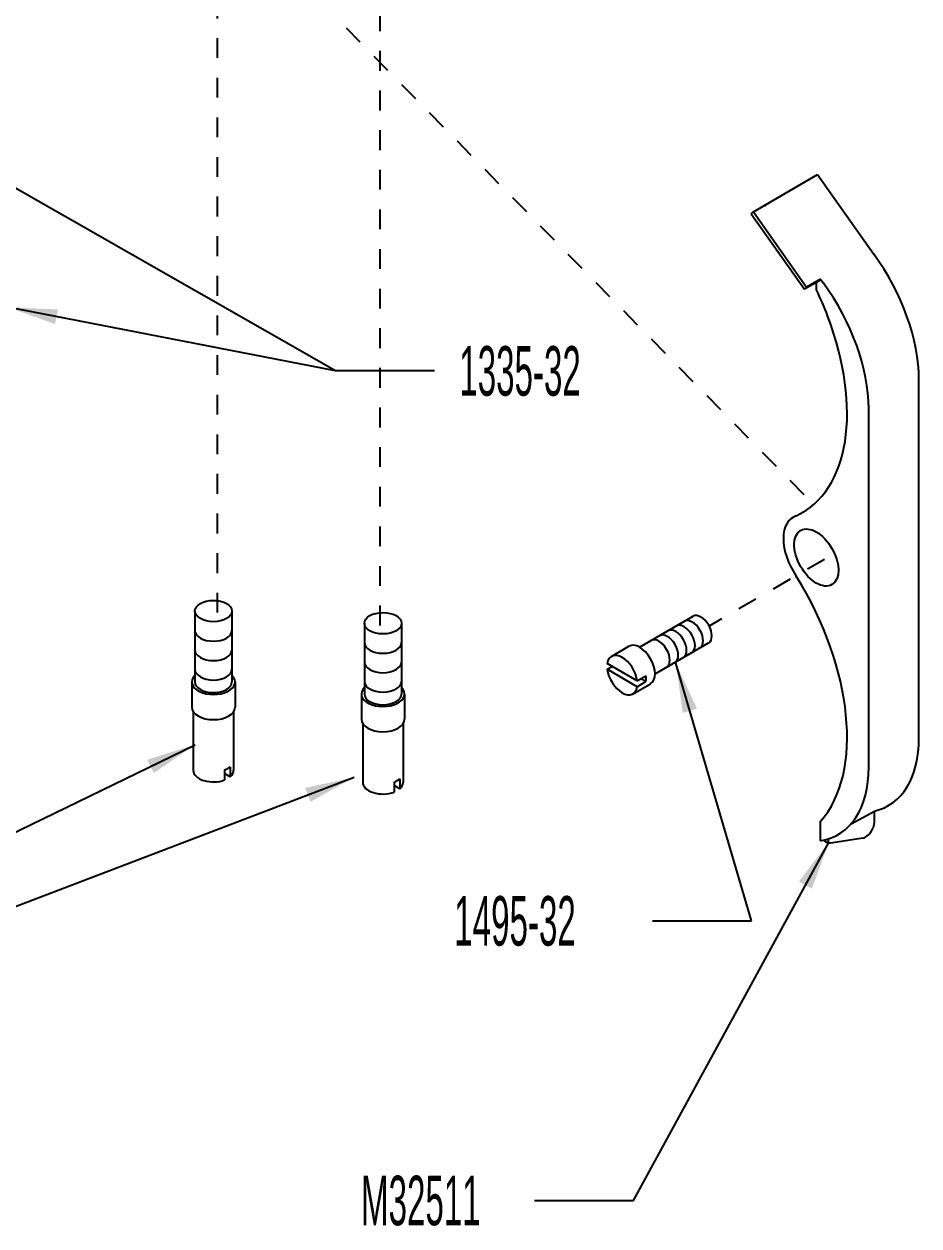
# Model space of a CAD drawing. Extents: x 1 to 28.7, y 2.9 to 23.3.
# Drawn here: x 19.13 to 23.65, y 2.94 to 9.01 of the extents above; entities that cross this region are included whole.
import ezdxf

# ---------------------------------------------------------------- set-up
doc = ezdxf.new("R2010")
doc.units = 0
doc.linetypes.add('DASHED', pattern=[0.2, 0.1, -0.1])
doc.layers.get('0').update_dxf_attribs({"linetype": 'CONTINUOUS'})
doc.layers.add('CK_LEVEL_1', color=7, linetype='CONTINUOUS')

# ---------------------------------------------------------------- blocks, each defined once
blk = doc.blocks.new('GENDIM10')
at = {"layer": 'CK_LEVEL_1', "color": 7, "linetype": 'CONTINUOUS'}
for p, q in [((22.8036, 4.4788), (22.4224, 5.779)), ((22.3036, 4.4788), (22.8036, 4.4788))]:
    blk.add_line(p, q, dxfattribs=at)
blk.add_solid([(22.5288, 5.5497), (22.4568, 5.5286), (22.4224, 5.779)], dxfattribs=at)
at = {"layer": 'CK_LEVEL_1', "color": 7, "linetype": 'CONTINUOUS', "width": 0.5}
blk.add_text('1495-32', height=0.25, dxfattribs=at).set_placement((21.3036, 4.3538))
blk = doc.blocks.new('GENDIM13')
at = {"layer": 'CK_LEVEL_1', "color": 7, "linetype": 'CONTINUOUS'}
for p, q in [((15.532, 3.1972), (12.796, 5.368)), ((15.532, 3.1972), (19.9946, 5.368)), ((15.532, 3.1972), (13.6488, 5.2504)), ((15.532, 3.1972), (20.7972, 5.2034)), ((16.032, 3.1972), (15.532, 3.1972))]:
    blk.add_line(p, q, dxfattribs=at)
for points in [[(13.0151, 5.242), (12.9685, 5.1833), (12.796, 5.368)], [(19.7862, 5.2249), (19.7534, 5.2924), (19.9946, 5.368)], [(13.8454, 5.0916), (13.7901, 5.0409), (13.6488, 5.2504)], [(20.577, 5.0794), (20.5503, 5.1494), (20.7972, 5.2034)]]:
    blk.add_solid(points, dxfattribs=at)
at = {"layer": 'CK_LEVEL_1', "color": 7, "linetype": 'CONTINUOUS', "width": 0.5}
blk.add_text('1823-16', height=0.25, dxfattribs=at).set_placement((16.157, 3.0722))
blk = doc.blocks.new('GENDIM18')
at = {"layer": 'CK_LEVEL_1', "color": 7, "linetype": 'CONTINUOUS'}
for p, q in [((20.7039, 7.2549), (18.7474, 8.3712)), ((20.7039, 7.2549), (19.0495, 7.5758)), ((21.2039, 7.2549), (20.7039, 7.2549))]:
    blk.add_line(p, q, dxfattribs=at)
for points in [[(18.9831, 8.2799), (18.946, 8.2148), (18.7474, 8.3712)], [(19.302, 7.565), (19.2878, 7.4914), (19.0495, 7.5758)]]:
    blk.add_solid(points, dxfattribs=at)
at = {"layer": 'CK_LEVEL_1', "color": 7, "linetype": 'CONTINUOUS', "width": 0.5}
blk.add_text('1335-32', height=0.25, dxfattribs=at).set_placement((21.3289, 7.1299))
blk = doc.blocks.new('GENDIM38')
at = {"layer": 'CK_LEVEL_1', "color": 7, "linetype": 'CONTINUOUS'}
for p, q in [((22.2077, 3.0673), (23.196, 4.8782)), ((21.7077, 3.0673), (22.2077, 3.0673))]:
    blk.add_line(p, q, dxfattribs=at)
blk.add_solid([(23.1092, 4.6408), (23.0434, 4.6768), (23.196, 4.8782)], dxfattribs=at)
at = {"layer": 'CK_LEVEL_1', "color": 7, "linetype": 'CONTINUOUS', "width": 0.5}
blk.add_text('M32511', height=0.25, dxfattribs=at).set_placement((20.8327, 2.9423))

msp = doc.modelspace()

# ---------------------------------------------------------------- linework, layer by layer
at = {"layer": 'CK_LEVEL_1', "color": 7, "linetype": 'DASHED'}
for p, q in [((17.1151, 12.6984), (23.118, 6.5803)), ((20.1076, 6.0345), (20.1076, 10.1522)), ((20.929, 5.9699), (20.929, 10.1522)), ((23.1726, 6.3033), (22.5902, 5.9671))]:
    msp.add_line(p, q, dxfattribs=at)
at = {"layer": 'CK_LEVEL_1', "color": 7, "linetype": 'CONTINUOUS'}
for p, q in [((22.8135, 8.0586, 1.0427), (23.1381, 8.246, 0.7777)), ((23.1381, 8.246, 0.7777), (23.4214, 7.8447, 0.841)), ((22.8739, 8.0889, 0.9648), (22.8843, 8.0994, 0.985)), ((22.8032, 8.0481, 1.0226), (22.8135, 8.0586, 1.0427)), ((22.8032, 8.0481, 1.0226), (23.072, 7.6673, 1.0826)), ((22.8135, 8.0586, 1.0427), (23.0824, 7.6778, 1.1028)), ((23.1554, 7.7154, 1.0145), (23.072, 7.6673, 1.0826)), ((23.1531, 7.7186, 1.045), (23.0824, 7.6778, 1.1028)), ((23.1531, 7.7186, 1.045), (23.1676, 7.6982, 1.0482)), ((23.072, 7.6673, 1.0826), (23.0824, 7.6778, 1.1028)), ((23.1327, 7.6634, 0.981), (23.1327, 7.7023, 1.0085)), ((23.6496, 5.4013, -0.6073), (23.6496, 7.2123, 0.6732)), ((23.3958, 5.2547, -0.4), (23.3958, 7.0657, 0.8805)), ((19.9941, 6.0424, 0.2822), (19.9941, 5.6848, 0.0293)), ((20.1811, 6.0424, 0.2822), (20.1811, 5.6848, 0.0293)), ((22.2389, 5.86, 0.0586), (22.5098, 6.0165, -0.1627)), ((20.8498, 5.9814, 0.2822), (20.8498, 5.6237, 0.0293)), ((21.0368, 5.9814, 0.2822), (21.0368, 5.6237, 0.0293)), ((22.0969, 5.8139, 0.1618), (22.1853, 5.8649, 0.0896)), ((22.3169, 5.7249, 0.0586), (22.5878, 5.8814, -0.1627)), ((22.2274, 5.6903, 0.2343), (22.0754, 5.7781, 0.1101)), ((22.0754, 5.7487, 0.0893), (22.1009, 5.7634, 0.0686)), ((22.2274, 5.6609, 0.2135), (22.0754, 5.7487, 0.0893)), ((22.2274, 5.6903, 0.2343), (22.2713, 5.7156, 0.1985)), ((19.9786, 5.6848, 0.0293), (19.9786, 5.5574, -0.0608)), ((20.1966, 5.6848, 0.0293), (20.1966, 5.5574, -0.0608)), ((22.2059, 5.6251, 0.1618), (22.2943, 5.6761, 0.0896)), ((22.2274, 5.6609, 0.2135), (22.2713, 5.6862, 0.1777)), ((22.2713, 5.6862, 0.1777), (22.2458, 5.7009, 0.1569)), ((20.8343, 5.6237, 0.0293), (20.8343, 5.4964, -0.0608)), ((21.0523, 5.6237, 0.0293), (21.0523, 5.4964, -0.0608)), ((19.9856, 5.5352, -0.0765), (19.9856, 5.239, -0.2859)), ((20.1896, 5.5352, -0.0765), (20.1896, 5.239, -0.2859)), ((20.8413, 5.4742, -0.0765), (20.8413, 5.1779, -0.2859)), ((21.0453, 5.4742, -0.0765), (21.0453, 5.1779, -0.2859)), ((20.1442, 5.2406, -0.1809), (20.1442, 5.19, -0.2167)), ((20.1725, 5.2063, -0.2397), (20.1442, 5.2226, -0.2628)), ((20.1725, 5.2569, -0.2039), (20.1725, 5.2063, -0.2397)), ((20.9999, 5.1795, -0.1809), (20.9999, 5.1289, -0.2167)), ((21.0282, 5.1452, -0.2397), (20.9999, 5.1616, -0.2628)), ((21.0282, 5.1959, -0.2039), (21.0282, 5.1452, -0.2397)), ((23.1532, 4.8831, -0.9599), (23.1532, 4.9822, -0.8898)), ((23.3065, 4.9678, -1.0633), (23.4247, 5.0331, -1.1431)), ((23.4247, 4.978, -1.182), (23.4247, 5.0331, -1.1431)), ((23.1751, 4.8795, -0.9893), (23.1751, 4.8875, -0.9836)), ((23.1928, 4.8693, -0.9749), (23.1751, 4.8795, -0.9893)), ((23.3659, 4.8965, -1.1676), (23.1928, 4.8693, -0.9749)), ((23.1928, 4.8693, -0.9749), (23.1928, 4.8925, -0.9584))]:
    msp.add_line(p, q, dxfattribs=at)
at = {"layer": 'CK_LEVEL_1', "color": 7, "linetype": 'CONTINUOUS', "extrusion": (-0.707107, -0.408248, 0.57735)}
msp.add_circle((6.0985, 13.4079, -18.9195), 0.158, dxfattribs=at)
at = {"layer": 'CK_LEVEL_1', "color": 7, "linetype": 'CONTINUOUS', "extrusion": (0, 0.816497, 0.57735)}
for centre in [(-20.0876, -3.2582, 5.0965), (-20.9433, -3.2229, 5.0467)]:
    msp.add_circle(centre, 0.0935, dxfattribs=at)
at = {"layer": 'CK_LEVEL_1', "color": 7, "linetype": 'CONTINUOUS', "extrusion": (-0.707107, -0.408248, 0.57735)}
for centre, radius, start, end in [((5.0527, 13.9304, -19.2785), 0.744, 45, 100.51096), ((4.7741, 13.4977, -18.9195), 1.093, 74.24621, 81.81744), ((5.0527, 13.9304, -18.9195), 0.744, 45, 100.51096), ((4.7741, 13.4977, -18.9195), 1.093, 356.88385, 434.24621), ((6.0985, 13.4079, -18.9195), 0.235, 172.57052, 277.42948), ((6.1883, 12.0835, -18.9195), 1.093, 10.80009, 93.11615), ((6.1225, 12.8589, -18.467), 0.078, 0, 180), ((6.1225, 12.8589, -18.287), 0.078, 360, 540), ((6.1225, 12.8589, -18.347), 0.078, 0, 180), ((6.1225, 12.8589, -18.405), 0.078, 0, 180), ((6.1225, 12.8589, -18.167), 0.078, 0, 180), ((6.1225, 12.8589, -18.227), 0.078, 0, 180), ((6.1225, 12.8589, -17.905), 0.109, 54.50523, 215.49477), ((6.1225, 12.8589, -18.03), 0.109, 360, 540), ((6.1225, 12.8589, -17.905), 0.109, 234.50523, 395.49477), ((6.1225, 12.8589, -17.967), 0.109, 35.49477, 54.50523), ((6.621, 12.3621, -19.2785), 0.744, 349.93038, 405), ((6.621, 12.3621, -18.9195), 0.744, 347.61413, 405)]:
    msp.add_arc(centre, radius, start, end, dxfattribs=at)
at = {"layer": 'CK_LEVEL_1', "color": 7, "linetype": 'CONTINUOUS', "extrusion": (0, 0.816497, 0.57735)}
for centre, radius, start, end in [((-20.0876, -3.2582, 4.9765), 0.0935, 0, 180), ((-20.0876, -3.2582, 4.8565), 0.0935, 0, 180), ((-20.9433, -3.2229, 4.9267), 0.0935, 360, 540), ((-20.9433, -3.2229, 4.8067), 0.0935, 360, 540), ((-20.0876, -3.2582, 4.6585), 0.109, 329.07025, 570.92975), ((-20.0876, -3.2582, 4.7365), 0.0935, 0, 180), ((-20.0876, -3.2582, 4.6585), 0.0935, 0, 180), ((-20.9433, -3.2229, 4.6087), 0.109, 329.07025, 570.92975), ((-20.9433, -3.2229, 4.6867), 0.0935, 360, 540), ((-20.9433, -3.2229, 4.6087), 0.0935, 360, 540), ((-20.0876, -3.2582, 4.5025), 0.109, 0, 180), ((-20.9433, -3.2229, 4.4527), 0.109, 360, 540), ((-20.0876, -3.2582, 4.1125), 0.102, 360, 483.69227), ((-20.0876, -3.2582, 4.1745), 0.102, 123.69227, 146.30773), ((-20.0876, -3.2582, 4.1125), 0.102, 146.30773, 180), ((-20.9433, -3.2229, 4.0627), 0.102, 360, 483.69227), ((-20.9433, -3.2229, 4.1247), 0.102, 123.69227, 146.30773), ((-20.9433, -3.2229, 4.0627), 0.102, 146.30773, 180)]:
    msp.add_arc(centre, radius, start, end, dxfattribs=at)
at = {"layer": 'CK_LEVEL_1', "color": 7, "linetype": 'CONTINUOUS', "extrusion": (0.707107, -0.408248, 0.57735)}
msp.add_arc((15.9796, -11.1966, 13.8491), 0.062, 205, 315, dxfattribs=at)

# ---------------------------------------------------------------- block references
at = {"linetype": 'CONTINUOUS'}
for name in ['GENDIM18', 'GENDIM10', 'GENDIM13', 'GENDIM38']:
    msp.add_blockref(name, (0, 0), dxfattribs=at)

doc.saveas('drawing.dxf')
